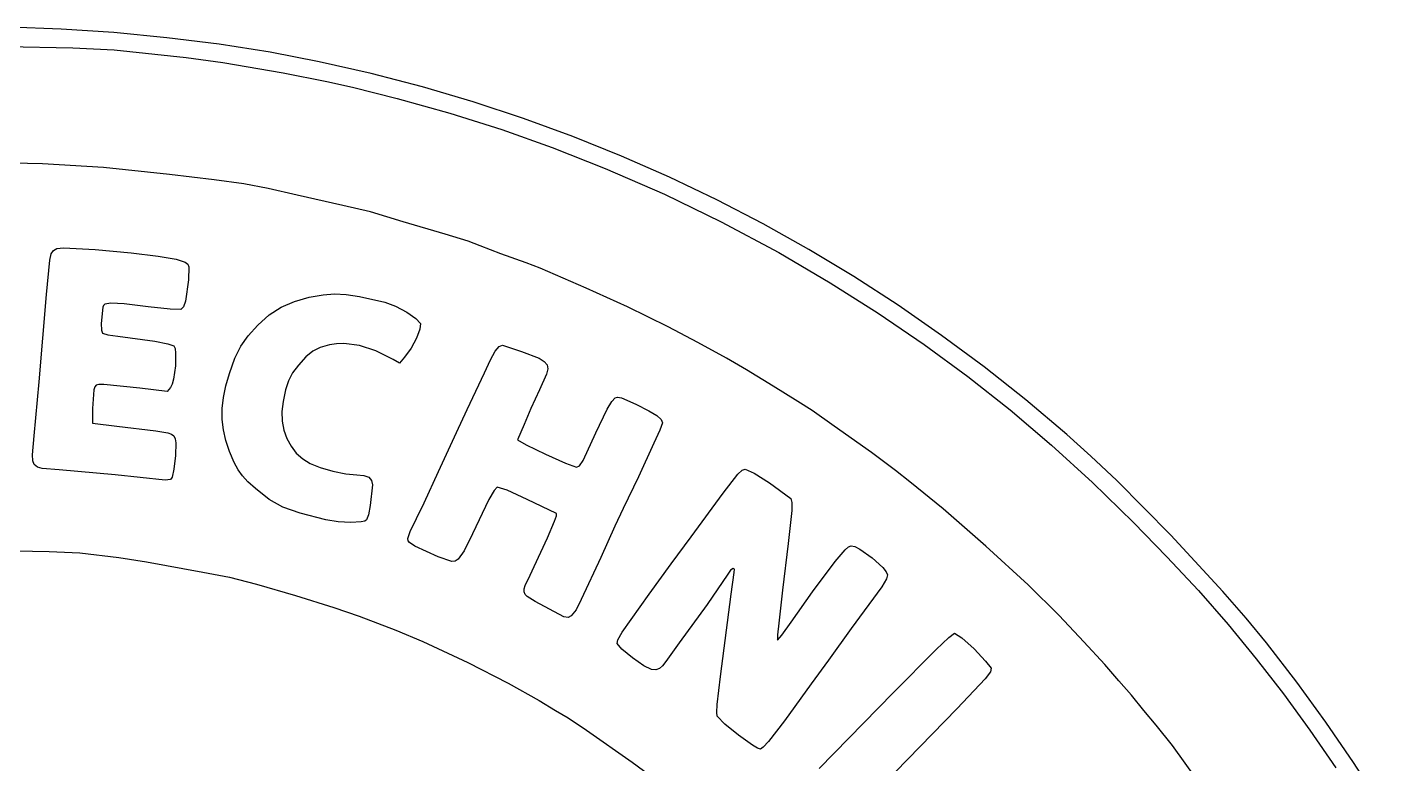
# Model space of a CAD drawing. Extents: x 49 to 657, y 49 to 657.
# Drawn here: x 361.2 to 611.4, y 521.2 to 657.4 of the extents above; entities that cross this region are included whole.
import ezdxf

# ---------------------------------------------------------------- set-up
doc = ezdxf.new("R2010")
doc.units = 0

msp = doc.modelspace()

# ---------------------------------------------------------------- linework, layer by layer
at = {"layer": 'Layer 1'}
for p, q in [((367.474942, 657.064405), (357.933889, 657.420077)), ((377.221679, 656.408001), (367.474942, 657.064405)), ((387.021813, 655.463333), (377.221679, 656.408001)), ((357.408255, 653.847273), (369.676182, 653.578578)), ((369.676182, 653.578578), (377.296071, 653.213772)), ((377.296071, 653.213772), (390.642853, 651.790225)), ((396.723054, 654.24287), (387.021813, 655.463333)), ((406.173115, 652.75908), (396.723054, 654.24287)), ((390.642853, 651.790225), (397.404417, 650.88579)), ((397.404417, 650.88579), (408.567548, 648.979201)), ((415.219706, 651.024432), (406.173115, 652.75908)), ((424.842404, 648.836624), (415.219706, 651.024432)), ((408.567548, 648.979201), (416.630818, 647.36048)), ((434.347249, 646.36007), (424.842404, 648.836624)), ((416.630818, 647.36048), (421.393321, 646.284859)), ((421.393321, 646.284859), (429.62663, 644.23663)), ((443.731504, 643.596133), (434.347249, 646.36007)), ((429.62663, 644.23663), (439.384999, 641.531176)), ((452.992435, 640.546176), (443.731504, 643.596133)), ((439.384999, 641.531176), (449.009472, 638.468104)), ((449.009472, 638.468104), (458.32587, 635.14025)), ((462.127306, 637.211559), (452.992435, 640.546176)), ((471.133383, 633.593646), (462.127306, 637.211559)), ((458.32587, 635.14025), (468.093714, 631.260739)), ((480.007929, 629.693799), (471.133383, 633.593646)), ((364.073334, 632.173078), (352.965546, 632.405983)), ((375.354293, 631.448114), (364.073334, 632.173078)), ((387.526633, 630.200299), (375.354293, 631.448114)), ((468.093714, 631.260739), (479.072524, 626.542697)), ((395.797684, 629.198074), (387.526633, 630.200299)), ((401.269409, 628.421901), (395.797684, 629.198074)), ((405.778777, 627.572638), (401.269409, 628.421901)), ((488.74821, 625.513379), (480.007929, 629.693799)), ((411.162759, 626.351139), (405.778777, 627.572638)), ((419.629431, 624.434848), (411.162759, 626.351139)), ((479.072524, 626.542697), (489.571197, 621.396901)), ((424.705465, 623.259524), (419.629431, 624.434848)), ((430.741938, 621.456344), (424.705465, 623.259524)), ((497.351491, 621.053749), (488.74821, 625.513379)), ((438.503054, 619.117778), (430.741938, 621.456344)), ((489.571197, 621.396901), (500.239204, 615.761096)), ((505.815036, 616.316272), (497.351491, 621.053749)), ((442.755131, 617.842618), (438.503054, 619.117778)), ((365.677791, 615.52964), (366.053389, 616.121988)), ((366.053389, 616.121988), (366.699298, 616.478745)), ((366.699298, 616.478745), (367.951731, 616.620463)), ((367.951731, 616.620463), (373.768291, 616.291321)), ((373.768291, 616.291321), (380.451158, 615.682123)), ((380.451158, 615.682123), (385.452431, 615.091479)), ((445.029447, 617.010635), (442.755131, 617.842618)), ((448.836936, 615.487737), (445.029447, 617.010635)), ((500.239204, 615.761096), (509.726089, 610.153991)), ((514.13611, 611.302309), (505.815036, 616.316272)), ((364.783035, 608.012327), (365.393077, 614.313736)), ((365.393077, 614.313736), (365.677791, 615.52964)), ((385.452431, 615.091479), (388.785703, 614.517438)), ((388.785703, 614.517438), (390.464568, 613.958047)), ((390.464568, 613.958047), (390.917, 613.601466)), ((390.917, 613.601466), (391.13445, 613.115173)), ((391.13445, 613.115173), (391.051591, 610.720251)), ((453.496119, 613.845511), (448.836936, 615.487737)), ((456.121008, 612.873123), (453.496119, 613.845511)), ((391.051591, 610.720251), (390.482383, 606.778133)), ((458.964178, 611.644882), (456.121008, 612.873123)), ((464.608626, 609.181786), (458.964178, 611.644882)), ((522.311978, 606.013222), (514.13611, 611.302309)), ((415.944494, 607.955502), (418.086601, 608.129141)), ((418.086601, 608.129141), (420.203638, 608.020799)), ((472.271934, 605.720769), (464.608626, 609.181786)), ((509.726089, 610.153991), (518.647766, 604.51767)), ((363.448741, 591.836), (364.783035, 608.012327)), ((375.205509, 605.631075), (374.889596, 602.619498)), ((375.31982, 605.962116), (375.205509, 605.631075)), ((375.555249, 606.200432), (375.31982, 605.962116)), ((376.679459, 606.40238), (375.555249, 606.200432)), ((379.158138, 606.2439), (376.679459, 606.40238)), ((383.571286, 605.73197), (379.158138, 606.2439)), ((387.655176, 605.305285), (383.571286, 605.73197)), ((390.102067, 605.717043), (389.652826, 605.242667)), ((390.482383, 606.778133), (390.102067, 605.717043)), ((405.990196, 604.218437), (408.206656, 605.662164)), ((408.206656, 605.662164), (410.638487, 606.734218)), ((410.638487, 606.734218), (413.395491, 607.494096)), ((413.395491, 607.494096), (415.944494, 607.955502)), ((420.203638, 608.020799), (422.677433, 607.636266)), ((422.677433, 607.636266), (427.391605, 606.578284)), ((427.391605, 606.578284), (429.37247, 605.811158)), ((429.37247, 605.811158), (431.434397, 604.717733)), ((479.77808, 602.016865), (472.271934, 605.720769)), ((530.339904, 600.450375), (522.311978, 606.013222)), ((389.652826, 605.242667), (387.655176, 605.305285)), ((403.879304, 602.343537), (405.990196, 604.218437)), ((431.434397, 604.717733), (433.114199, 603.574832)), ((433.114199, 603.574832), (433.94869, 602.659274)), ((518.647766, 604.51767), (527.103429, 598.776714)), ((374.889596, 602.619498), (374.943273, 601.428563)), ((374.943273, 601.428563), (375.143067, 600.823417)), ((375.143067, 600.823417), (376.143325, 600.535638)), ((402.087694, 600.373416), (403.879304, 602.343537)), ((433.85398, 601.589276), (433.216147, 599.938914)), ((433.94869, 602.659274), (433.85398, 601.589276)), ((485.246139, 599.150191), (479.77808, 602.016865)), ((376.143325, 600.535638), (378.001627, 600.27908)), ((378.001627, 600.27908), (384.798248, 599.384788)), ((384.798248, 599.384788), (387.214689, 598.897359)), ((387.214689, 598.897359), (388.3606, 598.489438)), ((388.3606, 598.489438), (388.568913, 598.010865)), ((399.639933, 596.200206), (400.735656, 598.429818)), ((400.735656, 598.429818), (402.087694, 600.373416)), ((415.424433, 598.215969), (414.043235, 597.518063)), ((417.104246, 598.694402), (415.424433, 598.215969)), ((418.427417, 598.899269), (417.104246, 598.694402)), ((419.797618, 598.94844), (418.427417, 598.899269)), ((422.672494, 598.581204), (419.797618, 598.94844)), ((425.715645, 597.595702), (422.672494, 598.581204)), ((432.21504, 598.091835), (431.03051, 596.431684)), ((433.216147, 599.938914), (432.21504, 598.091835)), ((447.803693, 597.526618), (448.511994, 598.397153)), ((448.511994, 598.397153), (449.114263, 598.66371)), ((449.114263, 598.66371), (452.676263, 597.478729)), ((490.537809, 596.2052), (485.246139, 599.150191)), ((527.103429, 598.776714), (535.192272, 592.855705)), ((538.217154, 594.615128), (530.339904, 600.450375)), ((388.568913, 598.010865), (388.675014, 597.15753)), ((388.675014, 597.15753), (388.620333, 594.80304)), ((398.617268, 593.37204), (399.639933, 596.200206)), ((412.759206, 596.468527), (411.370898, 594.935199)), ((414.043235, 597.518063), (412.759206, 596.468527)), ((428.913842, 595.994944), (425.715645, 597.595702)), ((430.084007, 595.312319), (428.913842, 595.994944)), ((431.03051, 596.431684), (430.084007, 595.312319)), ((445.792506, 593.548429), (446.920238, 595.945809)), ((446.920238, 595.945809), (447.803693, 597.526618)), ((452.676263, 597.478729), (455.934085, 596.206804)), ((455.934085, 596.206804), (456.862819, 595.64212)), ((456.862819, 595.64212), (457.373193, 595.020439)), ((494.241978, 594.047963), (490.537809, 596.2052)), ((388.620333, 594.80304), (388.276066, 592.378898)), ((397.965151, 591.102933), (398.617268, 593.37204)), ((410.287715, 593.48978), (409.531955, 592.072141)), ((411.370898, 594.935199), (410.287715, 593.48978)), ((442.60304, 586.751102), (445.792506, 593.548429)), ((457.284133, 593.292538), (455.957451, 590.396005)), ((457.501525, 594.263374), (457.284133, 593.292538)), ((457.373193, 595.020439), (457.501525, 594.263374)), ((499.18087, 591.054994), (494.241978, 594.047963)), ((545.940991, 588.508844), (538.217154, 594.615128)), ((362.485392, 581.906755), (363.448741, 591.836)), ((373.72437, 590.95766), (373.556977, 590.373427)), ((373.988601, 591.266661), (373.72437, 590.95766)), ((374.489634, 591.377224), (373.988601, 591.266661)), ((375.367434, 591.366144), (374.489634, 591.377224)), ((382.027177, 590.692338), (375.367434, 591.366144)), ((387.111061, 590.083796), (382.027177, 590.692338)), ((387.721719, 590.838036), (387.111061, 590.083796)), ((388.020183, 591.438499), (387.721719, 590.838036)), ((388.276066, 592.378898), (388.020183, 591.438499)), ((397.528429, 588.959267), (397.965151, 591.102933)), ((409.531955, 592.072141), (408.98667, 590.404868)), ((503.750403, 588.230653), (499.18087, 591.054994)), ((535.192272, 592.855705), (543.013488, 586.679225)), ((373.556977, 590.373427), (373.288954, 586.909853)), ((397.308882, 586.909057), (397.528429, 588.959267)), ((408.534916, 588.210545), (408.341824, 586.376669)), ((408.98667, 590.404868), (408.534916, 588.210545)), ((455.957451, 590.396005), (454.378064, 586.95783)), ((468.490198, 586.775753), (469.352581, 588.206637)), ((469.352581, 588.206637), (469.976143, 588.918218)), ((469.976143, 588.918218), (470.419023, 589.031278)), ((470.419023, 589.031278), (471.119673, 588.89639)), ((471.119673, 588.89639), (473.822129, 587.718067)), ((506.396238, 586.543669), (503.750403, 588.230653)), ((553.508682, 582.132886), (545.940991, 588.508844)), ((373.288954, 586.909853), (373.327318, 584.196637)), ((397.308285, 584.920317), (397.308882, 586.909057)), ((408.341824, 586.376669), (408.403721, 584.610837)), ((440.648297, 582.517766), (442.60304, 586.751102)), ((454.378064, 586.95783), (453.143341, 583.999081)), ((466.421905, 582.435922), (468.490198, 586.775753)), ((473.822129, 587.718067), (476.17604, 586.520127)), ((476.17604, 586.520127), (477.68302, 585.610615)), ((477.68302, 585.610615), (478.482635, 584.890877)), ((510.469766, 583.650537), (506.396238, 586.543669)), ((543.013488, 586.679225), (550.666272, 580.171853)), ((373.327318, 584.196637), (377.825238, 583.657945)), ((377.825238, 583.657945), (385.007798, 582.790111)), ((397.528417, 582.961062), (397.308285, 584.920317)), ((408.403721, 584.610837), (408.710415, 582.936278)), ((453.143341, 583.999081), (451.908618, 581.152163)), ((478.714454, 584.262254), (478.239306, 582.91182)), ((478.482635, 584.890877), (478.714454, 584.262254)), ((517.413231, 578.824093), (510.469766, 583.650537)), ((362.173443, 578.353299), (362.485392, 581.906755)), ((385.007798, 582.790111), (387.2373, 582.452006)), ((387.2373, 582.452006), (387.918469, 582.2121)), ((387.918469, 582.2121), (388.36501, 581.856661)), ((388.36501, 581.856661), (388.617744, 581.334468)), ((388.617744, 581.334468), (388.71749, 580.5943)), ((388.71749, 580.5943), (388.621303, 578.25515)), ((397.971056, 580.999305), (397.528417, 582.961062)), ((398.637978, 579.003062), (397.971056, 580.999305)), ((408.710415, 582.936278), (409.251716, 581.376221)), ((409.251716, 581.376221), (410.017434, 579.953897)), ((437.304667, 575.305573), (440.648297, 582.517766)), ((451.908618, 581.152163), (453.512126, 580.217985)), ((464.072227, 577.295461), (466.421905, 582.435922)), ((478.239306, 582.91182), (477.104023, 580.495643)), ((557.963863, 578.129792), (553.508682, 582.132886)), ((362.236731, 577.272852), (362.173443, 578.353299)), ((388.621303, 578.25515), (388.34521, 575.70774)), ((399.530963, 576.940346), (398.637978, 579.003062)), ((410.017434, 579.953897), (410.997378, 578.692534)), ((410.997378, 578.692534), (412.181357, 577.615363)), ((453.512126, 580.217985), (457.094455, 578.492305)), ((457.094455, 578.492305), (460.813308, 576.829993)), ((477.104023, 580.495643), (474.259221, 574.322028)), ((521.841565, 575.468204), (517.413231, 578.824093)), ((550.666272, 580.171853), (558.249819, 573.258173)), ((562.755214, 573.591375), (557.963863, 578.129792)), ((362.525565, 576.548675), (362.236731, 577.272852)), ((363.099471, 576.099829), (362.525565, 576.548675)), ((364.017976, 575.845379), (363.099471, 576.099829)), ((367.126892, 575.595909), (364.017976, 575.845379)), ((377.47246, 574.652581), (367.126892, 575.595909)), ((388.34521, 575.70774), (388.008528, 574.233481)), ((400.239947, 575.594338), (399.530963, 576.940346)), ((401.016335, 574.475707), (400.239947, 575.594338)), ((412.181357, 577.615363), (413.55918, 576.745613)), ((413.55918, 576.745613), (415.387959, 576.016476)), ((415.387959, 576.016476), (417.747625, 575.353286)), ((460.813308, 576.829993), (462.826392, 576.085918)), ((462.826392, 576.085918), (463.391564, 576.341059)), ((463.391564, 576.341059), (464.072227, 577.295461)), ((493.455719, 575.52413), (494.001383, 575.73314)), ((494.001383, 575.73314), (495.656045, 574.987676)), ((386.733191, 573.674019), (377.47246, 574.652581)), ((387.739573, 573.78655), (386.733191, 573.674019)), ((388.008528, 574.233481), (387.739573, 573.78655)), ((402.022645, 573.382806), (401.016335, 574.475707)), ((403.421399, 572.11399), (402.022645, 573.382806)), ((417.747625, 575.353286), (420.163779, 574.869881)), ((420.163779, 574.869881), (422.162024, 574.680098)), ((422.162024, 574.680098), (423.469386, 574.562876)), ((423.469386, 574.562876), (424.384702, 574.215136)), ((424.384702, 574.215136), (424.919811, 573.629271)), ((424.919811, 573.629271), (425.086554, 572.797674)), ((434.622496, 569.497436), (437.304667, 575.305573)), ((474.259221, 574.322028), (471.46028, 568.446863)), ((489.923975, 571.268734), (492.679568, 574.803746)), ((492.679568, 574.803746), (493.455719, 575.52413)), ((495.656045, 574.987676), (498.495775, 573.195255)), ((498.495775, 573.195255), (502.438775, 570.284837)), ((524.472583, 573.366), (521.841565, 575.468204)), ((530.627551, 568.412467), (524.472583, 573.366)), ((558.249819, 573.258173), (565.86332, 565.862764)), ((572.764805, 563.515512), (562.755214, 573.591375)), ((405.97345, 570.093906), (403.421399, 572.11399)), ((425.086554, 572.797674), (424.669438, 569.02661)), ((447.571477, 571.758219), (446.620035, 570.101172)), ((448.155413, 572.411735), (447.571477, 571.758219)), ((449.966972, 571.806677), (448.155413, 572.411735)), ((453.684855, 570.107036), (449.966972, 571.806677)), ((484.011416, 563.236332), (489.923975, 571.268734)), ((408.489584, 568.686664), (405.97345, 570.093906)), ((411.729883, 567.557367), (408.489584, 568.686664)), ((424.669438, 569.02661), (424.319047, 567.266771)), ((433.251953, 566.573612), (434.622496, 569.497436)), ((446.620035, 570.101172), (443.600343, 563.749624)), ((459.123986, 567.507063), (453.684855, 570.107036)), ((471.46028, 568.446863), (469.900296, 565.163206)), ((502.654587, 568.068553), (501.959702, 561.974798)), ((502.438775, 570.284837), (502.653639, 569.542266)), ((502.653639, 569.542266), (502.654587, 568.068553)), ((538.557642, 561.506838), (530.627551, 568.412467)), ((416.454429, 566.371117), (411.729883, 567.557367)), ((418.745463, 566.000993), (416.454429, 566.371117)), ((421.083361, 565.870481), (418.745463, 566.000993)), ((422.993098, 565.981733), (421.083361, 565.870481)), ((423.638959, 566.128692), (422.993098, 565.981733)), ((423.999645, 566.336898), (423.638959, 566.128692)), ((424.319047, 567.266771), (423.999645, 566.336898)), ((432.072578, 564.21555), (433.251953, 566.573612)), ((457.432416, 563.004557), (458.777338, 566.134492)), ((458.777338, 566.134492), (459.103211, 567.114299)), ((459.103211, 567.114299), (459.123986, 567.507063)), ((565.86332, 565.862764), (572.040179, 559.538271)), ((431.645976, 562.900443), (432.072578, 564.21555)), ((443.600343, 563.749624), (442.045695, 560.64897)), ((469.900296, 565.163206), (467.307378, 559.396696)), ((480.307247, 558.198662), (484.011416, 563.236332)), ((582.374213, 553.119172), (572.764805, 563.515512)), ((355.895764, 560.700299), (365.294431, 560.497496)), ((431.705549, 562.485242), (431.645976, 562.900443)), ((431.942017, 562.152273), (431.705549, 562.485242)), ((432.930573, 561.49502), (431.942017, 562.152273)), ((437.243637, 559.509233), (432.930573, 561.49502)), ((442.045695, 560.64897), (440.911469, 559.053796)), ((455.012712, 557.741462), (457.432416, 563.004557)), ((501.959702, 561.974798), (500.944054, 553.331737)), ((510.656386, 558.664329), (512.488803, 560.816937)), ((512.488803, 560.816937), (513.137749, 561.342592)), ((513.137749, 561.342592), (513.654999, 561.54582)), ((513.654999, 561.54582), (514.310034, 561.405805)), ((514.310034, 561.405805), (515.240659, 560.935156)), ((515.240659, 560.935156), (517.481229, 559.360316)), ((546.346511, 554.362025), (538.557642, 561.506838)), ((365.294431, 560.497496), (370.946067, 560.234897)), ((370.946067, 560.234897), (378.18979, 559.386466)), ((378.18979, 559.386466), (383.293297, 558.584601)), ((383.293297, 558.584601), (393.700248, 556.688067)), ((439.788886, 558.633549), (437.243637, 559.509233)), ((440.364118, 558.701988), (439.788886, 558.633549)), ((440.911469, 559.053796), (440.364118, 558.701988)), ((467.307378, 559.396696), (463.711159, 551.619353)), ((476.2503, 552.61842), (480.307247, 558.198662)), ((506.448979, 553.021204), (510.656386, 558.664329)), ((517.481229, 559.360316), (519.481822, 557.538025)), ((572.040179, 559.538271), (577.843264, 553.282839)), ((393.700248, 556.688067), (398.63914, 555.736272)), ((398.63914, 555.736272), (403.648477, 554.455798)), ((453.335566, 554.238613), (454.271878, 556.153961)), ((454.271878, 556.153961), (455.012712, 557.741462)), ((490.785812, 556.296131), (486.960772, 550.712052)), ((491.314141, 557.048066), (490.785812, 556.296131)), ((491.768651, 557.366812), (491.314141, 557.048066)), ((491.432101, 552.626181), (492.007482, 556.594934)), ((492.03716, 557.224918), (491.768651, 557.366812)), ((492.007482, 556.594934), (492.03716, 557.224918)), ((519.481822, 557.538025), (520.112474, 556.758061)), ((520.112474, 556.758061), (520.34755, 556.185005)), ((520.34755, 556.185005), (520.151835, 555.44383)), ((403.648477, 554.455798), (410.836263, 552.37615)), ((453.127686, 553.032449), (453.136288, 553.570235)), ((453.318333, 552.578553), (453.127686, 553.032449)), ((453.136288, 553.570235), (453.335566, 554.238613)), ((500.944054, 553.331737), (500.244496, 547.22515)), ((519.267079, 553.981201), (513.644768, 546.243369)), ((520.151835, 555.44383), (519.267079, 553.981201)), ((552.077814, 548.690942), (546.346511, 554.362025)), ((577.843264, 553.282839), (583.330966, 547.023512)), ((586.665335, 548.180159), (582.374213, 553.119172)), ((410.836263, 552.37615), (417.922713, 550.180217)), ((453.716798, 552.161842), (453.318333, 552.578553)), ((455.171462, 551.253169), (453.716798, 552.161842)), ((460.480506, 548.434032), (455.171462, 551.253169)), ((463.711159, 551.619353), (462.747854, 549.724009)), ((471.255801, 545.601048), (476.2503, 552.61842)), ((486.960772, 550.712052), (481.794559, 543.639161)), ((489.450547, 537.403458), (491.432101, 552.626181)), ((502.507214, 547.4093), (506.448979, 553.021204)), ((417.922713, 550.180217), (422.628044, 548.55089)), ((422.628044, 548.55089), (429.395032, 545.933982)), ((461.278479, 548.305874), (460.480506, 548.434032)), ((461.846727, 548.636967), (461.278479, 548.305874)), ((462.747854, 549.724009), (461.846727, 548.636967)), ((556.663928, 543.80285), (552.077814, 548.690942)), ((590.420197, 543.616231), (586.665335, 548.180159)), ((429.395032, 545.933982), (434.414445, 543.87861)), ((470.458749, 544.204764), (471.255801, 545.601048)), ((500.244496, 547.22515), (499.988247, 545.104954)), ((500.791919, 545.020023), (502.507214, 547.4093)), ((513.644768, 546.243369), (509.411432, 540.426412)), ((583.330966, 547.023512), (588.561674, 540.687336)), ((434.414445, 543.87861), (442.73639, 539.988615)), ((470.325041, 543.492759), (470.458749, 544.204764)), ((471.222199, 542.464323), (470.325041, 543.492759)), ((481.794559, 543.639161), (479.344869, 540.199576)), ((499.988247, 545.104954), (499.979912, 544.124584)), ((499.979912, 544.124584), (500.791919, 545.020023)), ((529.348063, 542.402763), (531.713087, 544.616147)), ((531.713087, 544.616147), (532.743816, 545.394232)), ((532.743816, 545.394232), (534.074407, 544.53923)), ((534.074407, 544.53923), (536.347443, 542.483813)), ((560.55507, 539.596546), (556.663928, 543.80285)), ((596.051167, 536.330289), (590.420197, 543.616231)), ((473.171077, 540.868884), (471.222199, 542.464323)), ((475.285584, 539.379147), (473.171077, 540.868884)), ((521.364962, 534.39532), (529.348063, 542.402763)), ((536.347443, 542.483813), (538.492642, 540.241512)), ((588.561674, 540.687336), (593.59378, 534.201356)), ((442.73639, 539.988615), (450.167306, 536.192679)), ((476.679631, 538.667814), (475.285584, 539.379147)), ((477.494686, 538.643329), (476.679631, 538.667814)), ((478.145732, 538.853199), (477.494686, 538.643329)), ((478.730037, 539.353317), (478.145732, 538.853199)), ((479.344869, 540.199576), (478.730037, 539.353317)), ((509.411432, 540.426412), (506.23643, 536.032915)), ((539.372421, 538.25502), (538.435051, 536.973862)), ((538.492642, 540.241512), (539.516801, 538.937689)), ((539.516801, 538.937689), (539.372421, 538.25502)), ((563.16351, 536.574782), (560.55507, 539.596546)), ((450.167306, 536.192679), (455.897479, 532.939405)), ((488.84765, 532.254222), (489.450547, 537.403458)), ((506.23643, 536.032915), (501.267199, 529.204897)), ((538.435051, 536.973862), (533.200664, 531.454562)), ((565.466798, 533.928947), (563.16351, 536.574782)), ((601.428364, 528.959924), (596.051167, 536.330289)), ((507.735736, 520.418255), (521.364962, 534.39532)), ((567.787724, 531.106723), (565.466798, 533.928947)), ((593.59378, 534.201356), (598.485672, 527.492617)), ((455.897479, 532.939405), (458.964178, 531.099667)), ((458.964178, 531.099667), (461.272034, 529.736047)), ((488.768616, 530.766314), (488.84765, 532.254222)), ((488.843769, 530.0752), (488.768616, 530.766314)), ((533.200664, 531.454562), (521.767129, 519.724694)), ((570.013048, 528.411852), (567.787724, 531.106723)), ((461.272034, 529.736047), (464.677804, 527.500555)), ((490.262758, 528.614727), (488.843769, 530.0752)), ((492.80798, 526.536881), (490.262758, 528.614727)), ((501.267199, 529.204897), (498.33019, 525.380607)), ((573.03318, 524.643124), (570.013048, 528.411852)), ((606.553802, 521.500855), (601.428364, 528.959924)), ((464.677804, 527.500555), (473.139063, 521.594108)), ((495.366761, 524.695903), (492.80798, 526.536881)), ((598.485672, 527.492617), (603.295742, 520.488165)), ((496.303527, 524.131191), (495.366761, 524.695903)), ((496.82643, 523.946035), (496.303527, 524.131191)), ((497.376978, 524.338313), (496.82643, 523.946035)), ((498.33019, 525.380607), (497.376978, 524.338313)), ((582.396614, 511.751911), (573.03318, 524.643124)), ((473.139063, 521.594108), (481.05991, 515.740645)), ((611.429494, 513.948803), (606.553802, 521.500855))]:
    msp.add_line(p, q, dxfattribs=at)

doc.saveas('drawing.dxf')
